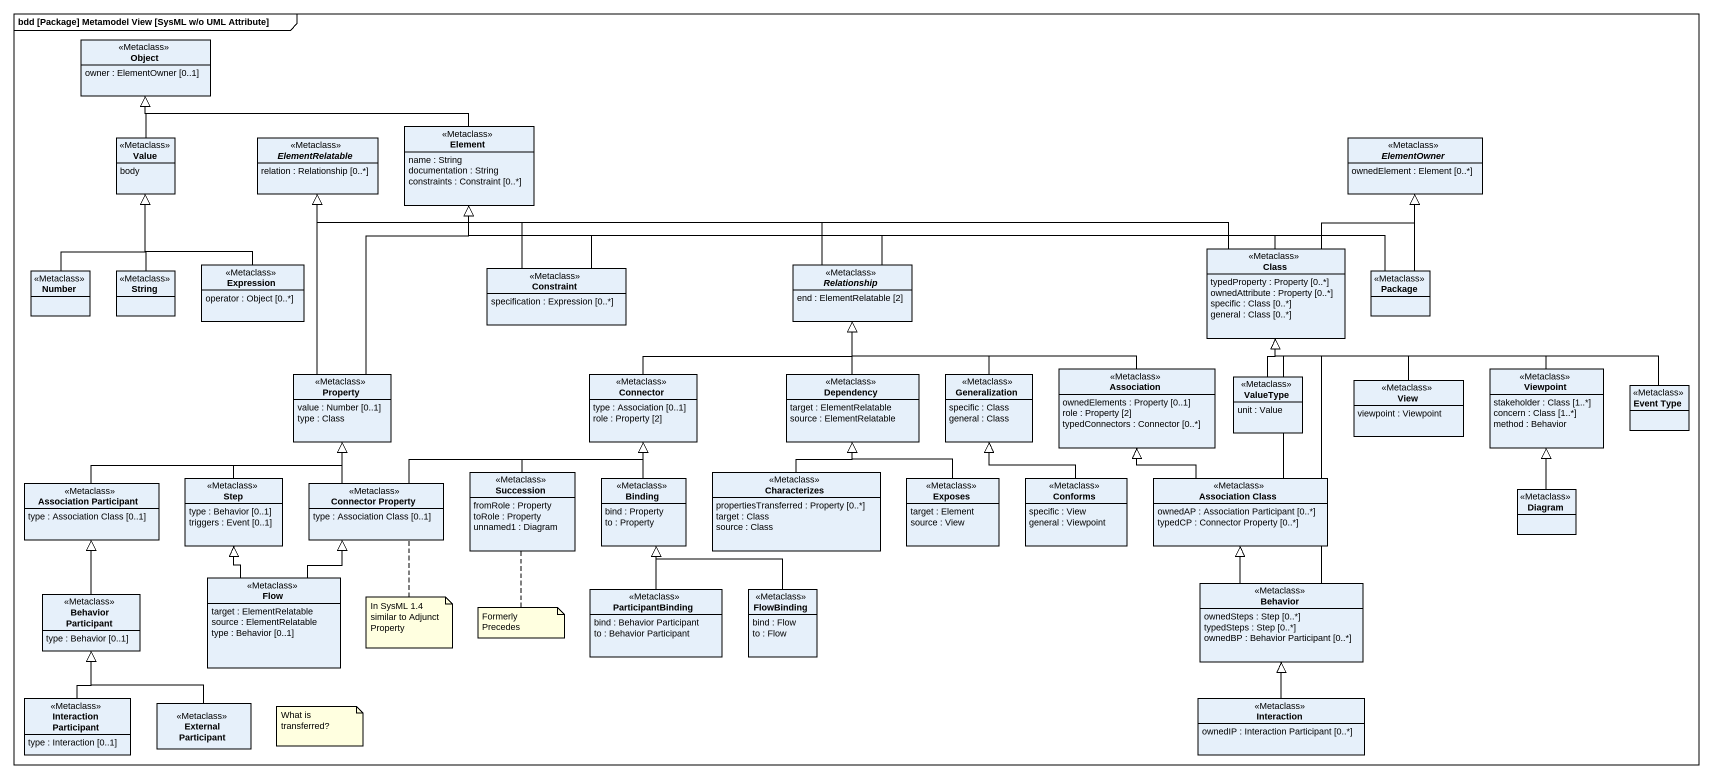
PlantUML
@startuml
mainframe bdd [Package] Metamodel View [SysML w/o UML Attribute]
hide circle
hide empty members
class "Object" as Object_ <<Metaclass>> {
  owner : ElementOwner [0..1]
}
class Element <<Metaclass>> {
  name : String
  documentation : String
  constraints : Constraint [0..*]
}
class Value <<Metaclass>> {
  body
}
abstract class ElementRelatable <<Metaclass>> {
  relation : Relationship [0..*]
}
abstract class ElementOwner <<Metaclass>> {
  ownedElement : Element [0..*]
}
class Number <<Metaclass>>
class String <<Metaclass>>
class Expression <<Metaclass>> {
  operator : Object [0..*]
}
class Constraint <<Metaclass>> {
  specification : Expression [0..*]
}
abstract class Relationship <<Metaclass>> {
  end : ElementRelatable [2]
}
class "Class" as Class_ <<Metaclass>> {
  typedProperty : Property [0..*]
  ownedAttribute : Property [0..*]
  specific : Class [0..*]
  general : Class [0..*]
}
class "Package" as Package_ <<Metaclass>>
class Property <<Metaclass>> {
  value : Number [0..1]
  type : Class
}
class Connector <<Metaclass>> {
  type : Association [0..1]
  role : Property [2]
}
class Dependency <<Metaclass>> {
  target : ElementRelatable
  source : ElementRelatable
}
class Generalization <<Metaclass>> {
  specific : Class
  general : Class
}
class Association <<Metaclass>> {
  ownedElements : Property [0..1]
  role : Property [2]
  typedConnectors : Connector [0..*]
}
class ValueType <<Metaclass>> {
  unit : Value
}
class View <<Metaclass>> {
  viewpoint : Viewpoint
}
class Viewpoint <<Metaclass>> {
  stakeholder : Class [1..*]
  concern : Class [1..*]
  method : Behavior
}
class "Event Type" as Event_Type <<Metaclass>>
class Succession <<Metaclass>> {
  fromRole : Property
  toRole : Property
  unnamed1 : Diagram
}
class Characterizes <<Metaclass>> {
  propertiesTransferred : Property [0..*]
  target : Class
  source : Class
}
class "Association Participant" as Association_Participant <<Metaclass>> {
  type : Association Class [0..1]
}
class Step <<Metaclass>> {
  type : Behavior [0..1]
  triggers : Event [0..1]
}
class "Connector Property" as Connector_Property <<Metaclass>> {
  type : Association Class [0..1]
}
class Binding <<Metaclass>> {
  bind : Property
  to : Property
}
class Exposes <<Metaclass>> {
  target : Element
  source : View
}
class Conforms <<Metaclass>> {
  specific : View
  general : Viewpoint
}
class "Association Class" as Association_Class <<Metaclass>> {
  ownedAP : Association Participant [0..*]
  typedCP : Connector Property [0..*]
}
class Diagram <<Metaclass>>
class Flow <<Metaclass>> {
  target : ElementRelatable
  source : ElementRelatable
  type : Behavior [0..1]
}
class ParticipantBinding <<Metaclass>> {
  bind : Behavior Participant
  to : Behavior Participant
}
class FlowBinding <<Metaclass>> {
  bind : Flow
  to : Flow
}
class Behavior <<Metaclass>> {
  ownedSteps : Step [0..*]
  typedSteps : Step [0..*]
  ownedBP : Behavior Participant [0..*]
}
class "Behavior Participant" as Behavior_Participant <<Metaclass>> {
  type : Behavior [0..1]
}
class "Interaction Participant" as Interaction_Participant <<Metaclass>> {
  type : Interaction [0..1]
}
class "External Participant" as External_Participant <<Metaclass>>
class Interaction <<Metaclass>> {
  ownedIP : Interaction Participant [0..*]
}
Element -left-|> Object_
Value -up-|> Object_
Number -up-|> Value
String -up-|> Value
Expression -up-|> Value
Constraint -up-|> Element
Constraint -left-|> ElementRelatable
Relationship -left-|> Element
Relationship -left-|> ElementRelatable
Class_ -left-|> Element
Class_ -left-|> ElementRelatable
Class_ -up-|> ElementOwner
Package_ -left-|> Element
Package_ -up-|> ElementOwner
Property -up-|> Element
Property -up-|> ElementRelatable
Connector -right-|> Relationship
Dependency -up-|> Relationship
Generalization -up-|> Relationship
Association -left-|> Relationship
ValueType -up-|> Class_
View -up-|> Class_
Viewpoint -left-|> Class_
Event_Type -left-|> Class_
Succession -up-|> Connector
Characterizes -up-|> Dependency
Association_Participant -right-|> Property
Step -up-|> Property
Connector_Property -up-|> Property
Connector_Property -right-|> Connector
Binding -up-|> Connector
Exposes -up-|> Dependency
Conforms -up-|> Generalization
Association_Class -up-|> Class_
Association_Class -up-|> Association
Diagram -up-|> Viewpoint
Flow -up-|> Step
Flow -up-|> Connector_Property
ParticipantBinding -up-|> Binding
FlowBinding -up-|> Binding
Behavior -up-|> Class_
Behavior -up-|> Association_Class
Behavior_Participant -up-|> Association_Participant
Interaction_Participant -up-|> Behavior_Participant
External_Participant -up-|> Behavior_Participant
Interaction -up-|> Behavior
note bottom of Connector_Property : In SysML 1.4 similar to Adjunct Property
note bottom of Succession : Formerly Precedes
note as N3
  What is transferred?
end note
@enduml
